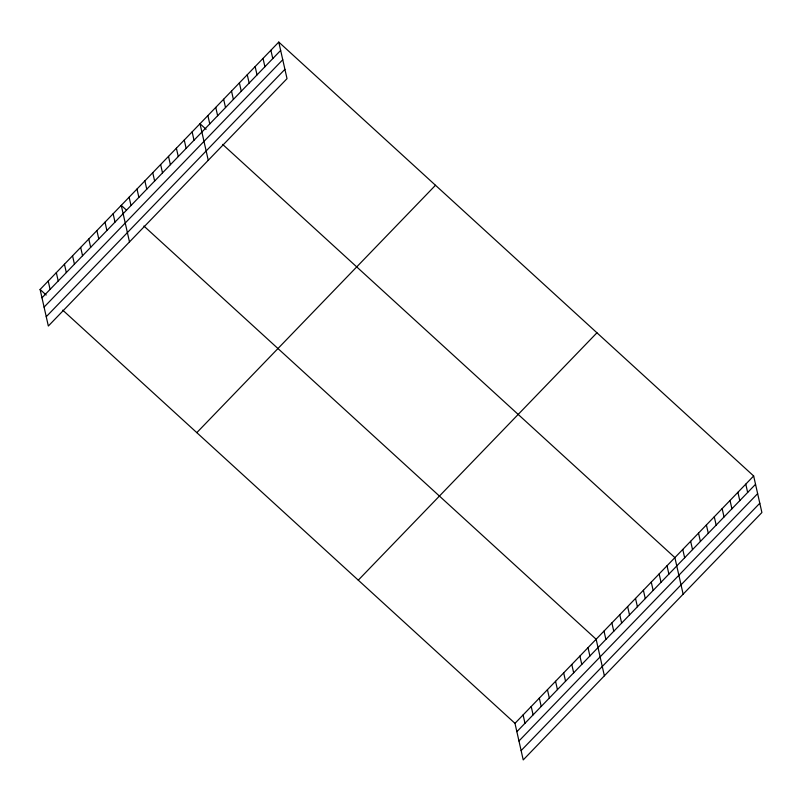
<?xml version="1.0" encoding="UTF-8"?>
<svg xmlns="http://www.w3.org/2000/svg" width="802" height="802" viewBox="0 0 802 802"><rect width="100%" height="100%" fill="white"/><g stroke="black" fill="none" stroke-linecap="round" stroke-linejoin="round"><path stroke-width="1.2" d="M278.775 42.085L287.016 78.656L48.341 326.023L40.1 289.462L278.775 42.085L753.659 475.977L761.9 512.538L523.225 759.915L514.984 723.344L62.736 310.143M41.975 297.803L280.65 50.426M44.08 307.116L282.755 59.739M46.245 316.71L284.91 69.343M196.811 432.639L435.486 185.272M358.273 580.167L596.949 332.79M514.984 723.344L753.659 475.977M516.869 731.685L755.534 484.308M518.964 740.998L757.639 493.631M521.13 750.592L759.805 503.225M206.104 129.292L200.009 123.719L208.249 160.29M222.645 144.4L674.893 557.611L683.134 594.172M126.475 210.124L121.252 205.352L129.493 241.923M143.889 226.034L596.137 639.244L604.377 675.805M40.1 289.462L46.195 295.026M745.78 484.137L747.664 492.478M737.91 492.298L739.785 500.638M730.031 500.468L731.915 508.799M722.151 508.628L724.036 516.969M714.281 516.789L716.156 525.13M706.402 524.949L708.286 533.29M698.522 533.119L700.407 541.46M690.652 541.28L692.527 549.621M682.773 549.44L684.657 557.781M667.023 565.771L668.898 574.112M659.144 573.931L661.028 582.272M651.264 582.092L653.149 590.432M643.394 590.262L645.269 598.603M635.515 598.422L637.4 606.763M627.635 606.583L629.52 614.923M619.766 614.753L621.64 623.084M611.886 622.913L613.771 631.254M604.006 631.074L605.891 639.415M588.016 647.655L589.901 655.986M579.906 656.056L581.781 664.397M571.786 664.467L573.671 672.808M563.676 672.878L565.55 681.219M555.555 681.289L557.44 689.63M547.445 689.7L549.32 698.041M539.335 698.111L541.21 706.452M531.215 706.522L533.099 714.863M523.104 714.933L524.979 723.274M270.896 50.255L272.78 58.586M263.026 58.416L264.901 66.756M255.146 66.576L257.021 74.917M247.267 74.746L249.151 83.077M239.397 82.907L241.272 91.248M231.517 91.067L233.392 99.408M223.638 99.227L225.522 107.568M215.768 107.398L217.643 115.739M207.888 115.558L209.763 123.899M192.139 131.889L194.014 140.22M184.26 140.049L186.134 148.39M176.38 148.21L178.265 156.55M168.51 156.38L170.385 164.711M160.631 164.54L162.505 172.881M152.751 172.701L154.636 181.041M144.881 180.861L146.756 189.202M137.002 189.031L138.876 197.362M129.122 197.192L131.007 205.533M113.132 213.763L115.017 222.104M105.022 222.174L106.897 230.515M96.902 230.585L98.786 238.926M88.791 238.996L90.666 247.337M80.671 247.407L82.556 255.748M72.561 255.818L74.436 264.159M64.441 264.229L66.325 272.57M56.33 272.64L58.205 280.981M48.21 281.051L50.095 289.392"/></g></svg>
